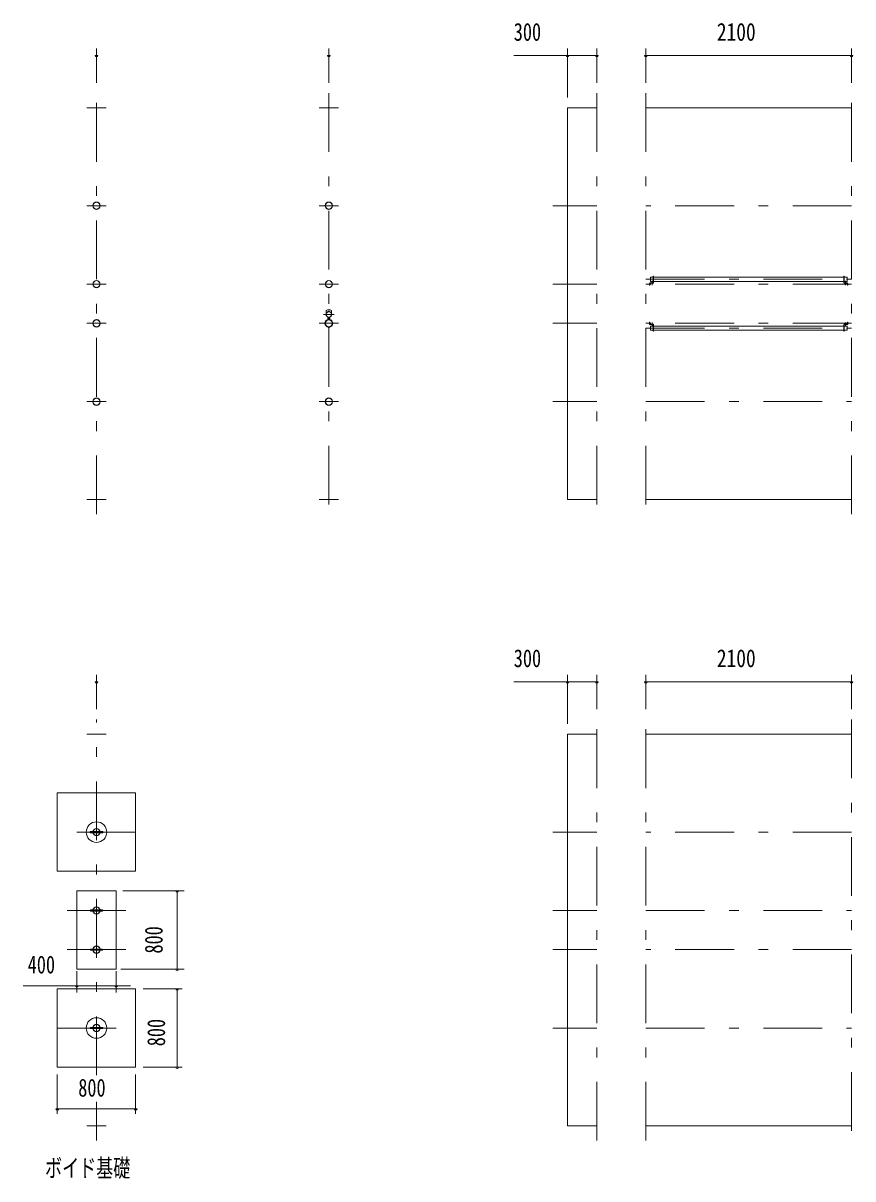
# Model space of a CAD drawing. Units: millimetres, scale not verified. Extents: x -32469 to 32469, y -14700 to 14700.
# Drawn here: x -28459 to -19984, y -11328 to 472 of the extents above; entities that cross this region are included whole.
import ezdxf
from ezdxf.enums import TextEntityAlignment as Align

# ---------------------------------------------------------------- set-up
doc = ezdxf.new("R2010")
doc.units = ezdxf.units.MM
doc.header["$LTSCALE"] = 50
doc.linetypes.add('USER3', pattern=[24, 12, -5, 2, -5])
for name, color, linetype, lineweight in [('0-2_1-0BOLD', 7, 'Continuous', 18), ('0-3_1-2CENTER', 3, 'USER3', 18), ('0-4_1-4THIN', 4, 'Continuous', 18), ('0-5_1-5DIM', 3, 'Continuous', 18)]:
    doc.layers.add(name, color=color, linetype=linetype, lineweight=lineweight)
doc.styles.add('ＭＳ ゴシック', font='')
doc.styles.get('ＭＳ ゴシック').set_extended_font_data('MS Gothic')

msp = doc.modelspace()

# ---------------------------------------------------------------- linework, layer by layer
at = {"layer": '0-2_1-0BOLD'}
for p, q in [((-27809.14, -392.46), (-27609.14, -392.46)), ((-25435.94, -392.46), (-25235.94, -392.46)), ((-22097.96, -392.46), (-19997.96, -392.46)), ((-20076.11, -2121.96), (-22019.81, -2121.96)), ((-22025.01, -2179.26), (-22054.61, -2179.26)), ((-22054.61, -2182.46), (-22025.01, -2182.46)), ((-22051.86, -2164.66), (-22023.01, -2164.66)), ((-22019.81, -2164.66), (-20076.11, -2164.66)), ((-20041.31, -2179.26), (-20070.91, -2179.26)), ((-20070.91, -2182.46), (-20041.31, -2182.46)), ((-25363.44, -2492.94), (-25363.44, -2463.13)), ((-25308.44, -2463.13), (-25308.44, -2492.94)), ((-25348.14, -2540.13), (-25347.14, -2539.13)), ((-25348.14, -2540.13), (-25348.14, -2544.13)), ((-25347.14, -2545.13), (-25348.14, -2544.13)), ((-25347.14, -2545.13), (-25347.14, -2539.13)), ((-25347.14, -2539.13), (-25346.04, -2539.13)), ((-25347.14, -2545.13), (-25346.04, -2545.13)), ((-25346.04, -2537.23), (-25345.53, -2536.36)), ((-25346.04, -2547.03), (-25346.04, -2537.23)), ((-25345.53, -2536.36), (-25341.04, -2536.36)), ((-25345.53, -2539.25), (-25341.04, -2539.25)), ((-25345.53, -2545.02), (-25341.04, -2545.02)), ((-25341.04, -2548.23), (-25341.04, -2536.03)), ((-25339.54, -2536.03), (-25341.04, -2536.03)), ((-25341.04, -2542.13), (-25339.54, -2540.63)), ((-25339.54, -2542.13), (-25341.04, -2543.63)), ((-25339.54, -2548.23), (-25341.04, -2548.23)), ((-25339.54, -2532.2), (-25339.54, -2551.97)), ((-25337.94, -2532.2), (-25337.94, -2551.97)), ((-25337.94, -2539.13), (-25333.94, -2539.13)), ((-25337.94, -2545.13), (-25333.94, -2545.13)), ((-25333.94, -2532.2), (-25333.94, -2551.97)), ((-25332.34, -2532.2), (-25332.34, -2551.97)), ((-25330.74, -2535.88), (-25332.34, -2535.88)), ((-25330.74, -2548.38), (-25332.34, -2548.38)), ((-25330.74, -2548.38), (-25330.74, -2535.88)), ((-25327.24, -2536.36), (-25330.74, -2536.36)), ((-25327.24, -2539.25), (-25330.74, -2539.25)), ((-25327.24, -2545.02), (-25330.74, -2545.02)), ((-25326.74, -2537.23), (-25327.24, -2536.36)), ((-25326.74, -2547.03), (-25326.74, -2537.23)), ((-22054.61, -2602.46), (-22025.01, -2602.46)), ((-22025.01, -2605.66), (-22054.61, -2605.66)), ((-22019.81, -2620.26), (-20076.11, -2620.26)), ((-20076.11, -2662.96), (-22019.81, -2662.96)), ((-20041.31, -2602.46), (-20070.91, -2602.46)), ((-20070.91, -2605.66), (-20041.31, -2605.66)), ((-27609.14, -4392.46), (-27809.14, -4392.46)), ((-25235.94, -4392.46), (-25435.94, -4392.46)), ((-22097.96, -4392.45), (-19997.96, -4392.45)), ((-27609.14, -6787.46), (-27809.14, -6787.46)), ((-19997.96, -6787.46), (-22097.96, -6787.46)), ((-27674.4, -7780.96), (-27743.89, -7780.96)), ((-27774.14, -7793.96), (-27746.73, -7793.96)), ((-27743.89, -7793.96), (-27674.4, -7793.96)), ((-27909.14, -8787.46), (-27909.14, -8387.46)), ((-27746.81, -8581.46), (-27769.14, -8581.46)), ((-27674.3, -8581.46), (-27743.98, -8581.46)), ((-27743.98, -8593.46), (-27674.3, -8593.46)), ((-27746.81, -8981.46), (-27769.14, -8981.46)), ((-27674.3, -8981.46), (-27743.98, -8981.46)), ((-27743.98, -8993.46), (-27674.3, -8993.46)), ((-27674.4, -9780.96), (-27743.89, -9780.96)), ((-27743.89, -9793.96), (-27674.4, -9793.96)), ((-27671.55, -9793.96), (-27644.14, -9793.96)), ((-27609.14, -10787.46), (-27809.14, -10787.46)), ((-19997.96, -10787.46), (-22097.96, -10787.46))]:
    msp.add_line(p, q, dxfattribs=at)
for points in [[(-22597.96, -4392.45), (-22897.95, -4392.45), (-22897.95, -392.46), (-22597.96, -392.46)], [(-22023.01, -2121.96), (-22051.86, -2121.96), (-22051.86, -2164.66)], [(-22023.01, -2177.26), (-22023.01, -2111.46), (-22019.81, -2111.46), (-22019.81, -2177.26)], [(-20072.91, -2177.26), (-20072.91, -2111.46), (-20076.11, -2111.46), (-20076.11, -2177.26)], [(-20072.91, -2164.66), (-20044.06, -2164.66), (-20044.06, -2121.96), (-20072.91, -2121.96)], [(-22059.81, -2184.46), (-22059.81, -2204.46), (-22056.61, -2204.46), (-22056.61, -2184.46)], [(-20039.31, -2184.46), (-20039.31, -2204.46), (-20036.11, -2204.46), (-20036.11, -2184.46)], [(-25346.04, -2547.03), (-25345.53, -2547.91), (-25341.04, -2547.91)], [(-25326.74, -2547.03), (-25327.24, -2547.91), (-25330.74, -2547.91)], [(-22059.81, -2600.46), (-22059.81, -2580.46), (-22056.61, -2580.46), (-22056.61, -2600.46)], [(-20039.31, -2600.46), (-20039.31, -2580.46), (-20036.11, -2580.46), (-20036.11, -2600.46)], [(-22023.01, -2662.96), (-22051.86, -2662.96), (-22051.86, -2620.26), (-22023.01, -2620.26)], [(-22023.01, -2607.66), (-22023.01, -2673.46), (-22019.81, -2673.46), (-22019.81, -2607.66)], [(-20076.11, -2607.66), (-20076.11, -2673.46), (-20072.91, -2673.46), (-20072.91, -2607.66)], [(-20072.91, -2620.26), (-20044.06, -2620.26), (-20044.06, -2662.96), (-20072.91, -2662.96)], [(-22597.96, -6787.46), (-22897.95, -6787.46), (-22897.95, -10787.46), (-22597.96, -10787.46)], [(-27746.73, -7780.96), (-27774.14, -7780.96), (-27774.14, -7793.96)], [(-27671.55, -7793.96), (-27644.14, -7793.96), (-27644.14, -7780.96), (-27671.55, -7780.96)], [(-27909.14, -8387.46), (-27509.14, -8387.46), (-27509.14, -8787.46)], [(-27769.14, -8581.46), (-27769.14, -8593.46), (-27746.81, -8593.46)], [(-27671.46, -8593.46), (-27649.14, -8593.46), (-27649.14, -8581.46), (-27671.46, -8581.46)], [(-27509.14, -8787.46), (-27509.14, -9187.46), (-27909.14, -9187.46), (-27909.14, -8787.46)], [(-27769.14, -8981.46), (-27769.14, -8993.46), (-27746.81, -8993.46)], [(-27671.46, -8993.46), (-27649.14, -8993.46), (-27649.14, -8981.46), (-27671.46, -8981.46)], [(-27746.73, -9780.96), (-27774.14, -9780.96), (-27774.14, -9793.96), (-27746.73, -9793.96)], [(-27644.14, -9793.96), (-27644.14, -9780.96), (-27671.55, -9780.96)]]:
    msp.add_lwpolyline(points, dxfattribs=at)
for points in [[(-27309.14, -8187.46), (-27309.14, -7387.46), (-28109.14, -7387.46), (-28109.14, -8187.46)], [(-27309.14, -10187.46), (-27309.14, -9387.46), (-28109.14, -9387.46), (-28109.14, -10187.46)]]:
    msp.add_lwpolyline(points, close=True, dxfattribs=at)
for centre, radius in [((-27709.14, -1392.46), 38.15), ((-27709.14, -1392.46), 35.35), ((-25335.94, -1392.46), 38.15), ((-25335.94, -1392.46), 35.35), ((-27709.14, -2192.46), 38.15), ((-27709.14, -2192.46), 35.35), ((-25335.94, -2192.46), 38.15), ((-25335.94, -2192.46), 35.35), ((-25335.94, -2471.11), 2.25), ((-27709.14, -2592.46), 38.15), ((-27709.14, -2592.46), 38.15), ((-27709.14, -2592.46), 35.35), ((-27709.14, -2592.46), 35.35), ((-27709.14, -2592.46), 35.35), ((-25335.94, -2592.46), 38.15), ((-25335.94, -2592.46), 38.15), ((-25335.94, -2592.46), 35.35), ((-25335.94, -2592.46), 35.35), ((-25335.94, -2592.46), 35.35), ((-25335.94, -2634.46), 2.25), ((-27709.14, -3392.46), 38.15), ((-27709.14, -3392.46), 35.35), ((-25335.94, -3392.46), 38.15), ((-25335.94, -3392.46), 35.35), ((-27709.14, -7787.46), 105), ((-27709.14, -7787.46), 38.15), ((-27709.14, -7787.46), 35.35), ((-27709.14, -8587.46), 38.15), ((-27709.14, -8587.46), 35.35), ((-27709.14, -8987.46), 38.15), ((-27709.14, -8987.46), 35.35), ((-27709.14, -9787.46), 105), ((-27709.14, -9787.46), 38.15), ((-27709.14, -9787.46), 35.35)]:
    msp.add_circle(centre, radius, dxfattribs=at)
for centre, radius, start, end in [((-22054.61, -2184.46), 5.2, 90, 180), ((-22054.61, -2184.46), 2, 90, 180), ((-22025.01, -2177.26), 2, 270, 0), ((-22025.01, -2177.26), 5.2, 270, 0), ((-20070.91, -2177.26), 5.2, 180, 270), ((-20070.91, -2177.26), 2, 180, 270), ((-20041.31, -2184.46), 5.2, 0, 90), ((-20041.31, -2184.46), 2, 0, 90), ((-25335.94, -2502.46), 29.1, 95.92893, 261.20939), ((-25335.94, -2498.63), 44.9, 52.23546, 127.76454), ((-25335.94, -2502.46), 27.5, 278.79061, 261.20939), ((-25335.94, -2519.86), 44.9, 109.58864, 127.76454), ((-25335.94, -2471.11), 3.85, 321.32902, 270), ((-25335.94, -2502.46), 29.1, 278.79061, 90), ((-25335.94, -2519.86), 44.9, 52.23546, 70.41136), ((-27709.14, -2592.46), 38.15, 43.27118, 125.40654), ((-25335.94, -2592.46), 39.75, 96.48156, 265.61812), ((-25335.94, -2592.46), 38.15, 43.27118, 125.40654), ((-25343.72, -2537.8), 2.32, 180, 218.54623), ((-25337.53, -2542.13), 8.51, 160.17088, 199.83133), ((-25343.72, -2546.46), 2.32, 141.46857, 180), ((-25340.54, -2551.97), 1, 276.48156, 0), ((-25340.54, -2532.2), 1, 0, 81.20939), ((-25340.54, -2551.97), 2.6, 276.48156, 0), ((-25340.54, -2532.2), 2.6, 0, 81.20939), ((-25335.94, -2592.46), 39.75, 270, 83.51844), ((-25331.34, -2532.2), 2.6, 98.79061, 180), ((-25331.34, -2551.97), 2.6, 180, 263.51844), ((-25331.34, -2532.2), 1, 98.79061, 180), ((-25331.34, -2551.97), 1, 180, 263.51844), ((-25329.06, -2546.46), 2.32, 0, 38.53143), ((-25329.05, -2537.8), 2.32, 321.45377, 0), ((-25335.25, -2542.13), 8.51, 340.16867, 19.82912), ((-25335.94, -2634.46), 3.85, 90, 37.92249), ((-22054.61, -2600.46), 5.2, 180, 270), ((-22054.61, -2600.46), 2, 180, 270), ((-22025.01, -2607.66), 5.2, 0, 90), ((-22025.01, -2607.66), 2, 0, 90), ((-20070.91, -2607.66), 5.2, 90, 180), ((-20070.91, -2607.66), 2, 90, 180), ((-20041.31, -2600.46), 2, 270, 0), ((-20041.31, -2600.46), 5.2, 270, 0)]:
    msp.add_arc(centre, radius, start, end, dxfattribs=at)
at = {"layer": '0-3_1-2CENTER'}
for p, q in [((-27709.14, -4542.46), (-27709.14, -242.46)), ((-25335.94, -242.46), (-25335.94, -4542.46)), ((-22597.96, -242.46), (-22597.96, -4542.46)), ((-22097.96, -242.46), (-22097.96, -4542.46)), ((-19997.96, -4542.46), (-19997.96, -242.46)), ((-27609.14, -1392.46), (-27809.14, -1392.46)), ((-25435.94, -1392.46), (-25235.94, -1392.46)), ((-22597.96, -1392.46), (-23047.95, -1392.46)), ((-19997.96, -1392.46), (-22097.96, -1392.46)), ((-27809.14, -2192.46), (-27609.14, -2192.46)), ((-25435.94, -2192.46), (-25235.94, -2192.46)), ((-23047.96, -2192.46), (-22597.96, -2192.46)), ((-22097.96, -2143.31), (-19997.96, -2143.31)), ((-19997.96, -2192.46), (-22097.96, -2192.46)), ((-22034.81, -2159.66), (-22034.81, -2201.46)), ((-20061.11, -2201.46), (-20061.11, -2159.66)), ((-25329.09, -2471.11), (-25342.79, -2471.11)), ((-27609.14, -2592.46), (-27809.14, -2592.46)), ((-25435.94, -2592.46), (-25235.94, -2592.46)), ((-25390.94, -2502.46), (-25280.94, -2502.46)), ((-25323.74, -2542.13), (-25351.14, -2542.13)), ((-22597.96, -2592.46), (-23047.96, -2592.46)), ((-19997.96, -2592.46), (-22097.96, -2592.46)), ((-22034.81, -2625.26), (-22034.81, -2583.46)), ((-20061.11, -2583.46), (-20061.11, -2625.26)), ((-25329.09, -2634.46), (-25342.79, -2634.46)), ((-22097.96, -2641.61), (-19997.96, -2641.61)), ((-27809.14, -3392.46), (-27609.14, -3392.46)), ((-25435.94, -3392.46), (-25235.94, -3392.46)), ((-23047.95, -3392.46), (-22597.96, -3392.46)), ((-22097.96, -3392.46), (-19997.96, -3392.46)), ((-27709.14, -10269.59), (-27709.14, -6637.46)), ((-22597.96, -10937.46), (-22597.96, -6637.46)), ((-22097.96, -10937.46), (-22097.96, -6637.46)), ((-19997.96, -6637.46), (-19997.96, -10937.46)), ((-27309.14, -7787.46), (-28109.14, -7787.46)), ((-22597.96, -7787.46), (-23047.95, -7787.46)), ((-19997.96, -7787.46), (-22097.96, -7787.46)), ((-28009.14, -8587.46), (-27409.14, -8587.46)), ((-23047.95, -8587.46), (-22597.96, -8587.46)), ((-22097.96, -8587.46), (-19997.96, -8587.46)), ((-28009.14, -8987.46), (-27409.14, -8987.46)), ((-22597.96, -8987.46), (-23047.95, -8987.46)), ((-19997.96, -8987.46), (-22097.96, -8987.46)), ((-28109.14, -9787.46), (-27309.14, -9787.46)), ((-23047.95, -9787.46), (-22597.96, -9787.46)), ((-22097.96, -9787.46), (-19997.96, -9787.46)), ((-27709.14, -10542.46), (-27709.14, -10937.46))]:
    msp.add_line(p, q, dxfattribs=at)
at = {"layer": '0-4_1-4THIN'}
for p, q in [((-25346.04, -2539.93), (-25347.94, -2539.93)), ((-25346.04, -2544.33), (-25347.94, -2544.33)), ((-25333.94, -2539.93), (-25337.94, -2539.93)), ((-25333.94, -2544.33), (-25337.94, -2544.33)), ((-25335.94, -2541.45), (-25335.94, -2548.95)), ((-25335.94, -2541.45), (-25335.94, -2548.95))]:
    msp.add_line(p, q, dxfattribs=at)
at = {"layer": '0-5_1-5DIM'}
for p, q in [((-27695.14, 142.54), (-27723.14, 142.54)), ((-27709.14, -137.46), (-27709.14, 212.54)), ((-25321.94, 142.54), (-25349.94, 142.54)), ((-25335.94, -137.46), (-25335.94, 212.54)), ((-23447.46, 142.54), (-22597.96, 142.54)), ((-22883.96, 142.54), (-22911.96, 142.54)), ((-22897.96, -287.46), (-22897.96, 212.55)), ((-22583.96, 142.54), (-22611.96, 142.54)), ((-22597.96, 212.55), (-22597.96, -137.46)), ((-22083.96, 142.54), (-22111.96, 142.54)), ((-22097.96, 212.55), (-22097.96, -137.46)), ((-19997.96, 142.54), (-22097.96, 142.54)), ((-19983.95, 142.54), (-20011.95, 142.54)), ((-19997.96, -137.46), (-19997.96, 212.55)), ((-27695.14, -6252.46), (-27723.14, -6252.46)), ((-27709.14, -6532.46), (-27709.14, -6182.46)), ((-22597.96, -6252.46), (-23447.46, -6252.46)), ((-22883.96, -6252.46), (-22911.96, -6252.46)), ((-22897.96, -6182.46), (-22897.96, -6682.46)), ((-22583.96, -6252.46), (-22611.96, -6252.46)), ((-22597.96, -6532.46), (-22597.96, -6182.46)), ((-22083.96, -6252.46), (-22111.96, -6252.46)), ((-22097.96, -6532.46), (-22097.96, -6182.46)), ((-22097.96, -6252.46), (-19997.96, -6252.46)), ((-19983.95, -6252.46), (-20011.95, -6252.46)), ((-19997.96, -6182.46), (-19997.96, -6532.46)), ((-27439.14, -8387.46), (-26814.14, -8387.46)), ((-26870.14, -8387.46), (-26898.14, -8387.46)), ((-26884.14, -9187.46), (-26884.14, -8387.46)), ((-26814.14, -9187.46), (-27459.14, -9187.46)), ((-26870.14, -9187.46), (-26898.14, -9187.46)), ((-27909.14, -9425.12), (-27909.14, -9206.2)), ((-27509.14, -9425.12), (-27509.14, -9206.2)), ((-27909.14, -9355.12), (-28458.64, -9355.12)), ((-27895.14, -9355.12), (-27923.14, -9355.12)), ((-27509.14, -9355.12), (-27909.14, -9355.12)), ((-27495.14, -9355.12), (-27523.14, -9355.12)), ((-27509.14, -9355.12), (-27360.23, -9355.12)), ((-26834.14, -9387.46), (-27234.14, -9387.46)), ((-26870.14, -9387.46), (-26898.14, -9387.46)), ((-26884.14, -10187.46), (-26884.14, -9387.46)), ((-28109.14, -10262.46), (-28109.14, -10662.46)), ((-27309.14, -10662.46), (-27309.14, -10262.46)), ((-27234.14, -10187.46), (-26834.14, -10187.46)), ((-26870.14, -10187.46), (-26898.14, -10187.46)), ((-28095.14, -10612.46), (-28123.14, -10612.46)), ((-28109.14, -10612.46), (-27309.14, -10612.46)), ((-27295.14, -10612.46), (-27323.14, -10612.46))]:
    msp.add_line(p, q, dxfattribs=at)
for centre in [(-27709.14, 142.54), (-25335.94, 142.54), (-22897.96, 142.54), (-22597.96, 142.54), (-22097.96, 142.54), (-19997.95, 142.54), (-27709.14, -6252.46), (-22897.96, -6252.46), (-22597.96, -6252.46), (-22097.96, -6252.46), (-19997.95, -6252.46), (-26884.14, -8387.46), (-26884.14, -9187.46), (-27909.14, -9355.12), (-27509.14, -9355.12), (-26884.14, -9387.46), (-26884.14, -10187.46), (-28109.14, -10612.46), (-27309.14, -10612.46)]:
    msp.add_arc(centre, 14, 180, 0, dxfattribs=at)

# ---------------------------------------------------------------- texts
at = {"layer": '0-5_1-5DIM', "color": 7, "style": 'ＭＳ ゴシック'}
for s, width, p in [('300', 0.75, (-23447.46, 237.41)), ('2100', 0.8, (-21373.46, 237.41)), ('300', 0.75, (-23447.46, -6157.59)), ('2100', 0.8, (-21373.46, -6157.59)), ('400', 0.75, (-28411.56, -9285.12)), ('800', 0.75, (-27895.14, -10542.46)), ('ボイド基礎', 0.7, (-28234.14, -11362.59))]:
    msp.add_text(s, height=182.3, dxfattribs=dict(at, width=width)).set_placement(p, align=Align.BOTTOM_LEFT)
at = {"layer": '0-5_1-5DIM', "color": 7, "style": 'ＭＳ ゴシック', "width": 0.75}
for p in [(-26979.01, -9027.21), (-26954.14, -9973.46)]:
    msp.add_text('800', height=182.3, rotation=90, dxfattribs=at).set_placement(p, align=Align.BOTTOM_LEFT)

doc.saveas('drawing.dxf')
